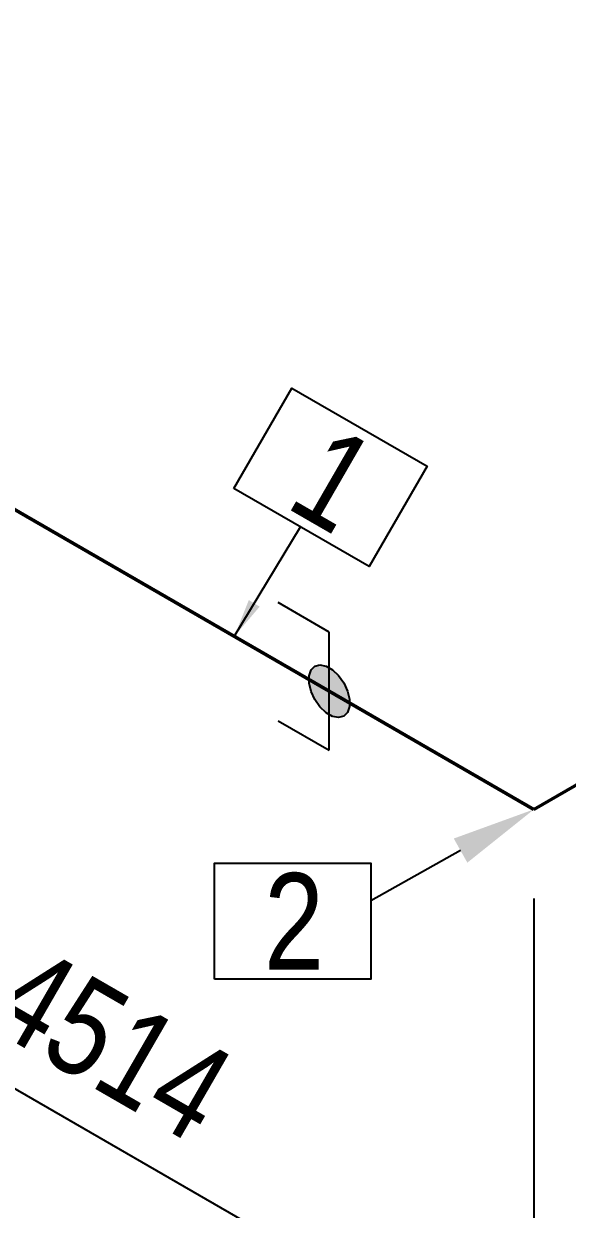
# Model space of a CAD drawing. Header units: millimetres. Extents: x 0 to 594, y 0 to 420.
# Drawn here: x 294.05 to 308.14, y 197.93 to 228.64 of the extents above; entities that cross this region are included whole.
import ezdxf
from ezdxf import colors
from ezdxf.entities.mleader import LeaderData, LeaderLine
from ezdxf.enums import TextEntityAlignment as Align
from ezdxf.math import Vec2, Vec3

# ---------------------------------------------------------------- set-up
doc = ezdxf.new("R2010")
doc.units = ezdxf.units.MM
doc.header["$LTSCALE"] = 0.25
for name, color, linetype in [('용접', 1, 'Continuous'), ('주석', 7, 'Continuous'), ('치수', 1, 'Continuous')]:
    doc.layers.add(name, color=color, linetype=linetype)
doc.layers.add('파이프 작은 보어', color=30, linetype='Continuous', lineweight=50)
doc.styles.add('AdskIsoAnnotation', font='arial.ttf', dxfattribs={"width": 0.8, "height": 1})
doc.styles.add('AdskIsoMetric', font='arial.ttf', dxfattribs={"width": 0.8, "height": 2.5})
doc.styles.add('AdskIsoMetric-30', font='arial.ttf', dxfattribs={"width": 0.8, "height": 2.5})
doc.styles.add('AdskIsoMetric30', font='arial.ttf', dxfattribs={"width": 0.8, "oblique": 30, "height": 2.5})
doc.styles.get("Standard").update_dxf_attribs({"font": 'arial.ttf'})
doc.dimstyles.new('AdskIsoMetric', dxfattribs={"dimtxt": 2.5, "dimasz": 2.5, "dimexe": 1, "dimexo": 2, "dimgap": 0.8, "dimtad": 1, "dimdec": 0, "dimrnd": 1, "dimzin": 0, "dimdsep": 46, "dimtxsty": 'AdskIsoMetric', "dimcen": 0, "dimclrt": 7, "dimadec": 0, "dimazin": 0, "dimtfac": 1, "dimtdec": 0, "dimtmove": 1, "dimatfit": 3, "dimfxl": 0, "dimfrac": 2, "dimtolj": 1, "dimtzin": 0, "dimarcsym": 0})

# ---------------------------------------------------------------- blocks, each defined once
blk = doc.blocks.new('*D60')
at = {"layer": 'Defpoints', "color": 0}
for p in [(317.91, 214.429), (307.272, 208.287), (317.91, 199.429)]:
    blk.add_point(p, dxfattribs=at)
at = {"layer": '치수', "color": 0, "lineweight": -2}
for p, q in [((317.91, 212.12), (317.91, 198.274)), ((307.272, 205.978), (307.272, 192.133)), ((309.437, 194.537), (315.745, 198.179))]:
    blk.add_line(p, q, dxfattribs=at)
at = {"layer": '치수', "color": 0}
for points in [[(315.537, 198.54), (315.954, 197.818), (317.91, 199.429)], [(309.229, 194.898), (309.646, 194.177), (307.272, 193.287)]]:
    blk.add_solid(points, dxfattribs=at)
at = {"layer": '치수', "color": 7, "insert": (312.591, 198.976), "char_height": 2.5, "attachment_point": 5, "rotation": 30, "style": 'AdskIsoMetric30'}
blk.add_mtext('\\A1;5850', dxfattribs=at)
blk = doc.blocks.new('*D61')
at = {"layer": 'Defpoints', "color": 0}
for p in [(285.408, 220.911), (307.272, 208.287), (307.272, 193.287)]:
    blk.add_point(p, dxfattribs=at)
at = {"layer": '치수', "color": 0, "lineweight": -2}
for p, q in [((307.272, 205.978), (307.272, 192.133)), ((287.573, 204.661), (305.107, 194.537))]:
    blk.add_line(p, q, dxfattribs=at)
at = {"layer": '치수', "color": 0}
for points in [[(287.782, 205.022), (287.365, 204.3), (285.408, 205.911)], [(305.316, 194.898), (304.899, 194.177), (307.272, 193.287)]]:
    blk.add_solid(points, dxfattribs=at)
at = {"layer": '치수', "color": 7, "insert": (296.34, 202.216), "char_height": 2.5, "attachment_point": 5, "rotation": 330, "style": 'AdskIsoMetric-30'}
blk.add_mtext('\\A1;4514', dxfattribs=at)
blk = doc.blocks.new('*D64')
at = {"layer": 'Defpoints', "color": 0}
for p in [(301.073, 237.113), (244.355, 219.366), (257.345, 211.866)]:
    blk.add_point(p, dxfattribs=at)
at = {"layer": '치수', "color": 0, "lineweight": -2}
for p, q in [((285.918, 243.363), (246.52, 220.616)), ((255.345, 213.021), (243.355, 219.944))]:
    blk.add_line(p, q, dxfattribs=at)
at = {"layer": '치수', "color": 0}
for points in [[(285.71, 243.724), (286.126, 243.002), (288.083, 244.613)], [(246.311, 220.977), (246.728, 220.256), (244.355, 219.366)]]:
    blk.add_solid(points, dxfattribs=at)
at = {"layer": '치수', "color": 7, "insert": (263.974, 233.286), "char_height": 2.5, "attachment_point": 5, "rotation": 30, "style": 'AdskIsoMetric-30'}
blk.add_mtext('\\A1;12221', dxfattribs=at)
blk = doc.blocks.new('엘보우-3-Iso2DSkew90')
at = {"color": 0, "linetype": 'ByBlock', "lineweight": -2, "extrusion": (0, 0.816497, 0.57735)}
for p, q in [((-5.303, 3.062), (0, 0)), ((0, 0), (5.303, 3.062)), ((0, 0), (0, 0))]:
    blk.add_line(p, q, dxfattribs=at)
blk = doc.blocks.new('SocketWeld-1-IsoRight')
blk.add_hatch(color=256).paths.add_polyline_path([(0.0055, 0.0371), (0.0057, 0.0369), (0.006, 0.0367), (0.0062, 0.0365), (0.0064, 0.0363), (0.0066, 0.0361), (0.0068, 0.0359), (0.007, 0.0357), (0.0072, 0.0355), (0.0075, 0.0353), (0.0077, 0.0351), (0.0079, 0.0349), (0.0081, 0.0347), (0.0083, 0.0345), (0.0085, 0.0343), (0.0088, 0.0341), (0.009, 0.0339), (0.0092, 0.0337), (0.0094, 0.0334), (0.0096, 0.0332), (0.0098, 0.033), (0.01, 0.0328), (0.0103, 0.0326), (0.0105, 0.0324), (0.0107, 0.0322), (0.0109, 0.032), (0.0111, 0.0318), (0.0113, 0.0316), (0.0115, 0.0314), (0.0118, 0.0312), (0.012, 0.031), (0.0122, 0.0308), (0.0124, 0.0306), (0.0126, 0.0304), (0.0128, 0.0302), (0.013, 0.03), (0.0133, 0.0298), (0.0135, 0.0296), (0.0137, 0.0294), (0.0139, 0.0292), (0.0141, 0.0289), (0.0143, 0.0287), (0.0145, 0.0285), (0.0148, 0.0283), (0.015, 0.0281), (0.0152, 0.0279), (0.0154, 0.0277), (0.0156, 0.0275), (0.0158, 0.0273), (0.0161, 0.0271), (0.0161, 0.0271), (0.0162, 0.0268), (0.0164, 0.0266), (0.0166, 0.0263), (0.0168, 0.0261), (0.017, 0.0258), (0.0171, 0.0256), (0.0173, 0.0253), (0.0175, 0.025), (0.0177, 0.0248), (0.0179, 0.0245), (0.0181, 0.0243), (0.0182, 0.024), (0.0184, 0.0237), (0.0186, 0.0235), (0.0188, 0.0232), (0.019, 0.023), (0.0192, 0.0227), (0.0193, 0.0225), (0.0195, 0.0222), (0.0197, 0.0219), (0.0199, 0.0217), (0.0201, 0.0214), (0.0203, 0.0212), (0.0204, 0.0209), (0.0206, 0.0206), (0.0208, 0.0204), (0.021, 0.0201), (0.0212, 0.0199), (0.0213, 0.0196), (0.0215, 0.0193), (0.0217, 0.0191), (0.0219, 0.0188), (0.0221, 0.0186), (0.0223, 0.0183), (0.0224, 0.0181), (0.0226, 0.0178), (0.0228, 0.0175), (0.023, 0.0173), (0.0232, 0.017), (0.0234, 0.0168), (0.0235, 0.0165), (0.0237, 0.0162), (0.0239, 0.016), (0.0241, 0.0157), (0.0243, 0.0155), (0.0245, 0.0152), (0.0246, 0.015), (0.0248, 0.0147), (0.025, 0.0144), (0.025, 0.0144), (0.0251, 0.0141), (0.0253, 0.0139), (0.0254, 0.0136), (0.0255, 0.0133), (0.0257, 0.013), (0.0258, 0.0127), (0.0259, 0.0124), (0.0261, 0.0121), (0.0262, 0.0118), (0.0263, 0.0116), (0.0265, 0.0113), (0.0266, 0.011), (0.0267, 0.0107), (0.0269, 0.0104), (0.027, 0.0101), (0.0271, 0.0098), (0.0273, 0.0095), (0.0274, 0.0093), (0.0275, 0.009), (0.0277, 0.0087), (0.0278, 0.0084), (0.0279, 0.0081), (0.0281, 0.0078), (0.0282, 0.0075), (0.0283, 0.0072), (0.0284, 0.007), (0.0286, 0.0067), (0.0287, 0.0064), (0.0288, 0.0061), (0.029, 0.0058), (0.0291, 0.0055), (0.0292, 0.0052), (0.0294, 0.0049), (0.0295, 0.0047), (0.0296, 0.0044), (0.0298, 0.0041), (0.0299, 0.0038), (0.03, 0.0035), (0.0302, 0.0032), (0.0303, 0.0029), (0.0304, 0.0026), (0.0306, 0.0024), (0.0307, 0.0021), (0.0308, 0.0018), (0.031, 0.0015), (0.0311, 0.0012), (0.0312, 0.0009), (0.0314, 0.0006), (0.0315, 0.0003), (0.0315, 0.0003), (0.0316, 0.0001), (0.0316, -0.0002), (0.0317, -0.0005), (0.0318, -0.0008), (0.0319, -0.0011), (0.0319, -0.0014), (0.032, -0.0017), (0.0321, -0.002), (0.0321, -0.0022), (0.0322, -0.0025), (0.0323, -0.0028), (0.0323, -0.0031), (0.0324, -0.0034), (0.0325, -0.0037), (0.0325, -0.004), (0.0326, -0.0043), (0.0327, -0.0046), (0.0328, -0.0048), (0.0328, -0.0051), (0.0329, -0.0054), (0.033, -0.0057), (0.033, -0.006), (0.0331, -0.0063), (0.0332, -0.0066), (0.0332, -0.0069), (0.0333, -0.0071), (0.0334, -0.0074), (0.0335, -0.0077), (0.0335, -0.008), (0.0336, -0.0083), (0.0337, -0.0086), (0.0337, -0.0089), (0.0338, -0.0092), (0.0339, -0.0095), (0.0339, -0.0097), (0.034, -0.01), (0.0341, -0.0103), (0.0342, -0.0106), (0.0342, -0.0109), (0.0343, -0.0112), (0.0344, -0.0115), (0.0344, -0.0118), (0.0345, -0.012), (0.0346, -0.0123), (0.0346, -0.0126), (0.0347, -0.0129), (0.0348, -0.0132), (0.0349, -0.0135), (0.0349, -0.0138), (0.0349, -0.0138), (0.0349, -0.014), (0.0349, -0.0143), (0.0349, -0.0146), (0.0349, -0.0148), (0.0349, -0.0151), (0.0349, -0.0153), (0.0349, -0.0156), (0.0349, -0.0159), (0.0349, -0.0161), (0.0349, -0.0164), (0.0349, -0.0166), (0.0349, -0.0169), (0.0349, -0.0172), (0.0349, -0.0174), (0.0349, -0.0177), (0.0349, -0.0179), (0.0349, -0.0182), (0.0349, -0.0185), (0.0349, -0.0187), (0.0349, -0.019), (0.0349, -0.0192), (0.0349, -0.0195), (0.0349, -0.0198), (0.0349, -0.02), (0.0349, -0.0203), (0.0349, -0.0206), (0.0349, -0.0208), (0.0349, -0.0211), (0.0349, -0.0213), (0.0349, -0.0216), (0.0349, -0.0219), (0.0349, -0.0221), (0.0349, -0.0224), (0.0349, -0.0226), (0.0349, -0.0229), (0.0349, -0.0232), (0.0349, -0.0234), (0.0349, -0.0237), (0.0349, -0.0239), (0.0349, -0.0242), (0.0349, -0.0245), (0.0349, -0.0247), (0.0349, -0.025), (0.0349, -0.0252), (0.0349, -0.0255), (0.0349, -0.0258), (0.0349, -0.026), (0.0349, -0.0263), (0.0349, -0.0265), (0.0349, -0.0265), (0.0349, -0.0268), (0.0348, -0.027), (0.0347, -0.0272), (0.0346, -0.0274), (0.0346, -0.0276), (0.0345, -0.0278), (0.0344, -0.028), (0.0344, -0.0282), (0.0343, -0.0284), (0.0342, -0.0286), (0.0342, -0.0288), (0.0341, -0.029), (0.034, -0.0292), (0.0339, -0.0295), (0.0339, -0.0297), (0.0338, -0.0299), (0.0337, -0.0301), (0.0337, -0.0303), (0.0336, -0.0305), (0.0335, -0.0307), (0.0335, -0.0309), (0.0334, -0.0311), (0.0333, -0.0313), (0.0332, -0.0315), (0.0332, -0.0317), (0.0331, -0.0319), (0.033, -0.0322), (0.033, -0.0324), (0.0329, -0.0326), (0.0328, -0.0328), (0.0328, -0.033), (0.0327, -0.0332), (0.0326, -0.0334), (0.0325, -0.0336), (0.0325, -0.0338), (0.0324, -0.034), (0.0323, -0.0342), (0.0323, -0.0344), (0.0322, -0.0346), (0.0321, -0.0349), (0.0321, -0.0351), (0.032, -0.0353), (0.0319, -0.0355), (0.0319, -0.0357), (0.0318, -0.0359), (0.0317, -0.0361), (0.0316, -0.0363), (0.0316, -0.0365), (0.0315, -0.0367), (0.0315, -0.0367), (0.0314, -0.0369), (0.0312, -0.037), (0.0311, -0.0371), (0.031, -0.0373), (0.0308, -0.0374), (0.0307, -0.0375), (0.0306, -0.0377), (0.0304, -0.0378), (0.0303, -0.0379), (0.0302, -0.0381), (0.03, -0.0382), (0.0299, -0.0383), (0.0298, -0.0385), (0.0296, -0.0386), (0.0295, -0.0387), (0.0294, -0.0389), (0.0292, -0.039), (0.0291, -0.0391), (0.029, -0.0393), (0.0288, -0.0394), (0.0287, -0.0395), (0.0286, -0.0397), (0.0284, -0.0398), (0.0283, -0.0399), (0.0282, -0.0401), (0.0281, -0.0402), (0.0279, -0.0403), (0.0278, -0.0405), (0.0277, -0.0406), (0.0275, -0.0408), (0.0274, -0.0409), (0.0273, -0.041), (0.0271, -0.0412), (0.027, -0.0413), (0.0269, -0.0414), (0.0267, -0.0416), (0.0266, -0.0417), (0.0265, -0.0418), (0.0263, -0.042), (0.0262, -0.0421), (0.0261, -0.0422), (0.0259, -0.0424), (0.0258, -0.0425), (0.0257, -0.0426), (0.0255, -0.0428), (0.0254, -0.0429), (0.0253, -0.043), (0.0251, -0.0432), (0.025, -0.0433), (0.025, -0.0433), (0.0248, -0.0433), (0.0246, -0.0434), (0.0245, -0.0434), (0.0243, -0.0435), (0.0241, -0.0435), (0.0239, -0.0436), (0.0237, -0.0436), (0.0235, -0.0437), (0.0234, -0.0437), (0.0232, -0.0438), (0.023, -0.0438), (0.0228, -0.0439), (0.0226, -0.0439), (0.0224, -0.044), (0.0223, -0.044), (0.0221, -0.0441), (0.0219, -0.0441), (0.0217, -0.0442), (0.0215, -0.0442), (0.0213, -0.0443), (0.0212, -0.0443), (0.021, -0.0444), (0.0208, -0.0444), (0.0206, -0.0444), (0.0204, -0.0445), (0.0203, -0.0445), (0.0201, -0.0446), (0.0199, -0.0446), (0.0197, -0.0447), (0.0195, -0.0447), (0.0193, -0.0448), (0.0192, -0.0448), (0.019, -0.0449), (0.0188, -0.0449), (0.0186, -0.045), (0.0184, -0.045), (0.0182, -0.0451), (0.0181, -0.0451), (0.0179, -0.0452), (0.0177, -0.0452), (0.0175, -0.0453), (0.0173, -0.0453), (0.0171, -0.0454), (0.017, -0.0454), (0.0168, -0.0455), (0.0166, -0.0455), (0.0164, -0.0455), (0.0162, -0.0456), (0.0161, -0.0456), (0.0161, -0.0456), (0.0158, -0.0456), (0.0156, -0.0456), (0.0154, -0.0455), (0.0152, -0.0455), (0.015, -0.0454), (0.0148, -0.0454), (0.0145, -0.0453), (0.0143, -0.0453), (0.0141, -0.0453), (0.0139, -0.0452), (0.0137, -0.0452), (0.0135, -0.0451), (0.0133, -0.0451), (0.013, -0.045), (0.0128, -0.045), (0.0126, -0.0449), (0.0124, -0.0449), (0.0122, -0.0449), (0.012, -0.0448), (0.0118, -0.0448), (0.0115, -0.0447), (0.0113, -0.0447), (0.0111, -0.0446), (0.0109, -0.0446), (0.0107, -0.0446), (0.0105, -0.0445), (0.0103, -0.0445), (0.01, -0.0444), (0.0098, -0.0444), (0.0096, -0.0443), (0.0094, -0.0443), (0.0092, -0.0443), (0.009, -0.0442), (0.0088, -0.0442), (0.0085, -0.0441), (0.0083, -0.0441), (0.0081, -0.044), (0.0079, -0.044), (0.0077, -0.0439), (0.0075, -0.0439), (0.0072, -0.0439), (0.007, -0.0438), (0.0068, -0.0438), (0.0066, -0.0437), (0.0064, -0.0437), (0.0062, -0.0436), (0.006, -0.0436), (0.0057, -0.0436), (0.0055, -0.0435), (0.0055, -0.0435), (0.0053, -0.0434), (0.0051, -0.0433), (0.0049, -0.0431), (0.0046, -0.043), (0.0044, -0.0429), (0.0042, -0.0427), (0.004, -0.0426), (0.0037, -0.0425), (0.0035, -0.0423), (0.0033, -0.0422), (0.003, -0.0421), (0.0028, -0.042), (0.0026, -0.0418), (0.0024, -0.0417), (0.0021, -0.0416), (0.0019, -0.0414), (0.0017, -0.0413), (0.0015, -0.0412), (0.0012, -0.041), (0.001, -0.0409), (0.0008, -0.0408), (0.0006, -0.0406), (0.0003, -0.0405), (0.0001, -0.0404), (-0.0001, -0.0403), (-0.0003, -0.0401), (-0.0006, -0.04), (-0.0008, -0.0399), (-0.001, -0.0397), (-0.0012, -0.0396), (-0.0015, -0.0395), (-0.0017, -0.0393), (-0.0019, -0.0392), (-0.0021, -0.0391), (-0.0024, -0.039), (-0.0026, -0.0388), (-0.0028, -0.0387), (-0.003, -0.0386), (-0.0033, -0.0384), (-0.0035, -0.0383), (-0.0037, -0.0382), (-0.004, -0.038), (-0.0042, -0.0379), (-0.0044, -0.0378), (-0.0046, -0.0377), (-0.0049, -0.0375), (-0.0051, -0.0374), (-0.0053, -0.0373), (-0.0055, -0.0371), (-0.0055, -0.0371), (-0.0057, -0.0369), (-0.006, -0.0367), (-0.0062, -0.0365), (-0.0064, -0.0363), (-0.0066, -0.0361), (-0.0068, -0.0359), (-0.007, -0.0357), (-0.0072, -0.0355), (-0.0075, -0.0353), (-0.0077, -0.0351), (-0.0079, -0.0349), (-0.0081, -0.0347), (-0.0083, -0.0345), (-0.0085, -0.0343), (-0.0088, -0.0341), (-0.009, -0.0339), (-0.0092, -0.0337), (-0.0094, -0.0334), (-0.0096, -0.0332), (-0.0098, -0.033), (-0.01, -0.0328), (-0.0103, -0.0326), (-0.0105, -0.0324), (-0.0107, -0.0322), (-0.0109, -0.032), (-0.0111, -0.0318), (-0.0113, -0.0316), (-0.0115, -0.0314), (-0.0118, -0.0312), (-0.012, -0.031), (-0.0122, -0.0308), (-0.0124, -0.0306), (-0.0126, -0.0304), (-0.0128, -0.0302), (-0.013, -0.03), (-0.0133, -0.0298), (-0.0135, -0.0296), (-0.0137, -0.0294), (-0.0139, -0.0292), (-0.0141, -0.0289), (-0.0143, -0.0287), (-0.0145, -0.0285), (-0.0148, -0.0283), (-0.015, -0.0281), (-0.0152, -0.0279), (-0.0154, -0.0277), (-0.0156, -0.0275), (-0.0158, -0.0273), (-0.0161, -0.0271), (-0.0161, -0.0271), (-0.0162, -0.0268), (-0.0164, -0.0266), (-0.0166, -0.0263), (-0.0168, -0.0261), (-0.017, -0.0258), (-0.0171, -0.0256), (-0.0173, -0.0253), (-0.0175, -0.025), (-0.0177, -0.0248), (-0.0179, -0.0245), (-0.0181, -0.0243), (-0.0182, -0.024), (-0.0184, -0.0237), (-0.0186, -0.0235), (-0.0188, -0.0232), (-0.019, -0.023), (-0.0192, -0.0227), (-0.0193, -0.0225), (-0.0195, -0.0222), (-0.0197, -0.0219), (-0.0199, -0.0217), (-0.0201, -0.0214), (-0.0203, -0.0212), (-0.0204, -0.0209), (-0.0206, -0.0206), (-0.0208, -0.0204), (-0.021, -0.0201), (-0.0212, -0.0199), (-0.0213, -0.0196), (-0.0215, -0.0193), (-0.0217, -0.0191), (-0.0219, -0.0188), (-0.0221, -0.0186), (-0.0223, -0.0183), (-0.0224, -0.0181), (-0.0226, -0.0178), (-0.0228, -0.0175), (-0.023, -0.0173), (-0.0232, -0.017), (-0.0234, -0.0168), (-0.0235, -0.0165), (-0.0237, -0.0162), (-0.0239, -0.016), (-0.0241, -0.0157), (-0.0243, -0.0155), (-0.0245, -0.0152), (-0.0246, -0.015), (-0.0248, -0.0147), (-0.025, -0.0144), (-0.025, -0.0144), (-0.0251, -0.0141), (-0.0253, -0.0139), (-0.0254, -0.0136), (-0.0255, -0.0133), (-0.0257, -0.013), (-0.0258, -0.0127), (-0.0259, -0.0124), (-0.0261, -0.0121), (-0.0262, -0.0118), (-0.0263, -0.0116), (-0.0265, -0.0113), (-0.0266, -0.011), (-0.0267, -0.0107), (-0.0269, -0.0104), (-0.027, -0.0101), (-0.0271, -0.0098), (-0.0273, -0.0095), (-0.0274, -0.0093), (-0.0275, -0.009), (-0.0277, -0.0087), (-0.0278, -0.0084), (-0.0279, -0.0081), (-0.0281, -0.0078), (-0.0282, -0.0075), (-0.0283, -0.0072), (-0.0284, -0.007), (-0.0286, -0.0067), (-0.0287, -0.0064), (-0.0288, -0.0061), (-0.029, -0.0058), (-0.0291, -0.0055), (-0.0292, -0.0052), (-0.0294, -0.0049), (-0.0295, -0.0047), (-0.0296, -0.0044), (-0.0298, -0.0041), (-0.0299, -0.0038), (-0.03, -0.0035), (-0.0302, -0.0032), (-0.0303, -0.0029), (-0.0304, -0.0026), (-0.0306, -0.0024), (-0.0307, -0.0021), (-0.0308, -0.0018), (-0.031, -0.0015), (-0.0311, -0.0012), (-0.0312, -0.0009), (-0.0314, -0.0006), (-0.0315, -0.0003), (-0.0315, -0.0003), (-0.0316, -0.0001), (-0.0316, 0.0002), (-0.0317, 0.0005), (-0.0318, 0.0008), (-0.0319, 0.0011), (-0.0319, 0.0014), (-0.032, 0.0017), (-0.0321, 0.002), (-0.0321, 0.0022), (-0.0322, 0.0025), (-0.0323, 0.0028), (-0.0323, 0.0031), (-0.0324, 0.0034), (-0.0325, 0.0037), (-0.0325, 0.004), (-0.0326, 0.0043), (-0.0327, 0.0046), (-0.0328, 0.0048), (-0.0328, 0.0051), (-0.0329, 0.0054), (-0.033, 0.0057), (-0.033, 0.006), (-0.0331, 0.0063), (-0.0332, 0.0066), (-0.0332, 0.0069), (-0.0333, 0.0071), (-0.0334, 0.0074), (-0.0335, 0.0077), (-0.0335, 0.008), (-0.0336, 0.0083), (-0.0337, 0.0086), (-0.0337, 0.0089), (-0.0338, 0.0092), (-0.0339, 0.0095), (-0.0339, 0.0097), (-0.034, 0.01), (-0.0341, 0.0103), (-0.0342, 0.0106), (-0.0342, 0.0109), (-0.0343, 0.0112), (-0.0344, 0.0115), (-0.0344, 0.0118), (-0.0345, 0.012), (-0.0346, 0.0123), (-0.0346, 0.0126), (-0.0347, 0.0129), (-0.0348, 0.0132), (-0.0349, 0.0135), (-0.0349, 0.0138), (-0.0349, 0.0138), (-0.0349, 0.014), (-0.0349, 0.0143), (-0.0349, 0.0146), (-0.0349, 0.0148), (-0.0349, 0.0151), (-0.0349, 0.0153), (-0.0349, 0.0156), (-0.0349, 0.0159), (-0.0349, 0.0161), (-0.0349, 0.0164), (-0.0349, 0.0166), (-0.0349, 0.0169), (-0.0349, 0.0172), (-0.0349, 0.0174), (-0.0349, 0.0177), (-0.0349, 0.0179), (-0.0349, 0.0182), (-0.0349, 0.0185), (-0.0349, 0.0187), (-0.0349, 0.019), (-0.0349, 0.0192), (-0.0349, 0.0195), (-0.0349, 0.0198), (-0.0349, 0.02), (-0.0349, 0.0203), (-0.0349, 0.0206), (-0.0349, 0.0208), (-0.0349, 0.0211), (-0.0349, 0.0213), (-0.0349, 0.0216), (-0.0349, 0.0219), (-0.0349, 0.0221), (-0.0349, 0.0224), (-0.0349, 0.0226), (-0.0349, 0.0229), (-0.0349, 0.0232), (-0.0349, 0.0234), (-0.0349, 0.0237), (-0.0349, 0.0239), (-0.0349, 0.0242), (-0.0349, 0.0245), (-0.0349, 0.0247), (-0.0349, 0.025), (-0.0349, 0.0252), (-0.0349, 0.0255), (-0.0349, 0.0258), (-0.0349, 0.026), (-0.0349, 0.0263), (-0.0349, 0.0265), (-0.0349, 0.0265), (-0.0349, 0.0268), (-0.0348, 0.027), (-0.0347, 0.0272), (-0.0346, 0.0274), (-0.0346, 0.0276), (-0.0345, 0.0278), (-0.0344, 0.028), (-0.0344, 0.0282), (-0.0343, 0.0284), (-0.0342, 0.0286), (-0.0342, 0.0288), (-0.0341, 0.029), (-0.034, 0.0292), (-0.0339, 0.0295), (-0.0339, 0.0297), (-0.0338, 0.0299), (-0.0337, 0.0301), (-0.0337, 0.0303), (-0.0336, 0.0305), (-0.0335, 0.0307), (-0.0335, 0.0309), (-0.0334, 0.0311), (-0.0333, 0.0313), (-0.0332, 0.0315), (-0.0332, 0.0317), (-0.0331, 0.0319), (-0.033, 0.0322), (-0.033, 0.0324), (-0.0329, 0.0326), (-0.0328, 0.0328), (-0.0328, 0.033), (-0.0327, 0.0332), (-0.0326, 0.0334), (-0.0325, 0.0336), (-0.0325, 0.0338), (-0.0324, 0.034), (-0.0323, 0.0342), (-0.0323, 0.0344), (-0.0322, 0.0346), (-0.0321, 0.0349), (-0.0321, 0.0351), (-0.032, 0.0353), (-0.0319, 0.0355), (-0.0319, 0.0357), (-0.0318, 0.0359), (-0.0317, 0.0361), (-0.0316, 0.0363), (-0.0316, 0.0365), (-0.0315, 0.0367), (-0.0315, 0.0367), (-0.0314, 0.0369), (-0.0312, 0.037), (-0.0311, 0.0371), (-0.031, 0.0373), (-0.0308, 0.0374), (-0.0307, 0.0375), (-0.0306, 0.0377), (-0.0304, 0.0378), (-0.0303, 0.0379), (-0.0302, 0.0381), (-0.03, 0.0382), (-0.0299, 0.0383), (-0.0298, 0.0385), (-0.0296, 0.0386), (-0.0295, 0.0387), (-0.0294, 0.0389), (-0.0292, 0.039), (-0.0291, 0.0391), (-0.029, 0.0393), (-0.0288, 0.0394), (-0.0287, 0.0395), (-0.0286, 0.0397), (-0.0284, 0.0398), (-0.0283, 0.0399), (-0.0282, 0.0401), (-0.0281, 0.0402), (-0.0279, 0.0403), (-0.0278, 0.0405), (-0.0277, 0.0406), (-0.0275, 0.0408), (-0.0274, 0.0409), (-0.0273, 0.041), (-0.0271, 0.0412), (-0.027, 0.0413), (-0.0269, 0.0414), (-0.0267, 0.0416), (-0.0266, 0.0417), (-0.0265, 0.0418), (-0.0263, 0.042), (-0.0262, 0.0421), (-0.0261, 0.0422), (-0.0259, 0.0424), (-0.0258, 0.0425), (-0.0257, 0.0426), (-0.0255, 0.0428), (-0.0254, 0.0429), (-0.0253, 0.043), (-0.0251, 0.0432), (-0.025, 0.0433), (-0.025, 0.0433), (-0.0248, 0.0433), (-0.0246, 0.0434), (-0.0245, 0.0434), (-0.0243, 0.0435), (-0.0241, 0.0435), (-0.0239, 0.0436), (-0.0237, 0.0436), (-0.0235, 0.0437), (-0.0234, 0.0437), (-0.0232, 0.0438), (-0.023, 0.0438), (-0.0228, 0.0439), (-0.0226, 0.0439), (-0.0224, 0.044), (-0.0223, 0.044), (-0.0221, 0.0441), (-0.0219, 0.0441), (-0.0217, 0.0442), (-0.0215, 0.0442), (-0.0213, 0.0443), (-0.0212, 0.0443), (-0.021, 0.0444), (-0.0208, 0.0444), (-0.0206, 0.0444), (-0.0204, 0.0445), (-0.0203, 0.0445), (-0.0201, 0.0446), (-0.0199, 0.0446), (-0.0197, 0.0447), (-0.0195, 0.0447), (-0.0193, 0.0448), (-0.0192, 0.0448), (-0.019, 0.0449), (-0.0188, 0.0449), (-0.0186, 0.045), (-0.0184, 0.045), (-0.0182, 0.0451), (-0.0181, 0.0451), (-0.0179, 0.0452), (-0.0177, 0.0452), (-0.0175, 0.0453), (-0.0173, 0.0453), (-0.0171, 0.0454), (-0.017, 0.0454), (-0.0168, 0.0455), (-0.0166, 0.0455), (-0.0164, 0.0455), (-0.0162, 0.0456), (-0.0161, 0.0456), (-0.0161, 0.0456), (-0.0158, 0.0456), (-0.0156, 0.0456), (-0.0154, 0.0455), (-0.0152, 0.0455), (-0.015, 0.0454), (-0.0148, 0.0454), (-0.0145, 0.0453), (-0.0143, 0.0453), (-0.0141, 0.0453), (-0.0139, 0.0452), (-0.0137, 0.0452), (-0.0135, 0.0451), (-0.0133, 0.0451), (-0.013, 0.045), (-0.0128, 0.045), (-0.0126, 0.0449), (-0.0124, 0.0449), (-0.0122, 0.0449), (-0.012, 0.0448), (-0.0118, 0.0448), (-0.0115, 0.0447), (-0.0113, 0.0447), (-0.0111, 0.0446), (-0.0109, 0.0446), (-0.0107, 0.0446), (-0.0105, 0.0445), (-0.0103, 0.0445), (-0.01, 0.0444), (-0.0098, 0.0444), (-0.0096, 0.0443), (-0.0094, 0.0443), (-0.0092, 0.0443), (-0.009, 0.0442), (-0.0088, 0.0442), (-0.0085, 0.0441), (-0.0083, 0.0441), (-0.0081, 0.044), (-0.0079, 0.044), (-0.0077, 0.0439), (-0.0075, 0.0439), (-0.0072, 0.0439), (-0.007, 0.0438), (-0.0068, 0.0438), (-0.0066, 0.0437), (-0.0064, 0.0437), (-0.0062, 0.0436), (-0.006, 0.0436), (-0.0057, 0.0436), (-0.0055, 0.0435), (-0.0055, 0.0435), (-0.0053, 0.0434), (-0.0051, 0.0433), (-0.0049, 0.0431), (-0.0046, 0.043), (-0.0044, 0.0429), (-0.0042, 0.0427), (-0.004, 0.0426), (-0.0037, 0.0425), (-0.0035, 0.0423), (-0.0033, 0.0422), (-0.003, 0.0421), (-0.0028, 0.042), (-0.0026, 0.0418), (-0.0024, 0.0417), (-0.0021, 0.0416), (-0.0019, 0.0414), (-0.0017, 0.0413), (-0.0015, 0.0412), (-0.0012, 0.041), (-0.001, 0.0409), (-0.0008, 0.0408), (-0.0006, 0.0406), (-0.0003, 0.0405), (-0.0001, 0.0404), (0.0001, 0.0403), (0.0003, 0.0401), (0.0006, 0.04), (0.0008, 0.0399), (0.001, 0.0397), (0.0012, 0.0396), (0.0015, 0.0395), (0.0017, 0.0393), (0.0019, 0.0392), (0.0021, 0.0391), (0.0024, 0.039), (0.0026, 0.0388), (0.0028, 0.0387), (0.003, 0.0386), (0.0033, 0.0384), (0.0035, 0.0383), (0.0037, 0.0382), (0.004, 0.038), (0.0042, 0.0379), (0.0044, 0.0378), (0.0046, 0.0377), (0.0049, 0.0375), (0.0051, 0.0374), (0.0053, 0.0373)], flags=0)
at = {"color": 0, "linetype": 'ByBlock', "lineweight": -2, "extrusion": (0.707107, 0.408248, -0.57735)}
for p, q in [((0, 0.1021), (-0.0884, 0.1531)), ((0, -0.1021), (0, 0.1021)), ((-0.0315, 0.0367), (-0.025, 0.0433)), ((-0.025, 0.0433), (-0.0161, 0.0456)), ((-0.0161, 0.0456), (-0.0055, 0.0435)), ((-0.0055, 0.0435), (0.0055, 0.0371)), ((-0.0349, 0.0265), (-0.0315, 0.0367)), ((-0.0349, 0.0138), (-0.0349, 0.0265)), ((0.0055, 0.0371), (0.0161, 0.0271)), ((0.0161, 0.0271), (0.025, 0.0144)), ((-0.0315, -0.0003), (-0.0349, 0.0138)), ((0.025, 0.0144), (0.0315, 0.0003)), ((0.0315, 0.0003), (0.0349, -0.0138)), ((-0.025, -0.0144), (-0.0315, -0.0003)), ((-0.0161, -0.0271), (-0.025, -0.0144)), ((0.0349, -0.0138), (0.0349, -0.0265)), ((-0.0055, -0.0371), (-0.0161, -0.0271)), ((0.0055, -0.0435), (-0.0055, -0.0371)), ((0.0315, -0.0367), (0.025, -0.0433)), ((0.0349, -0.0265), (0.0315, -0.0367)), ((-0.0884, -0.051), (0, -0.1021)), ((0.0161, -0.0456), (0.0055, -0.0435)), ((0.025, -0.0433), (0.0161, -0.0456))]:
    blk.add_line(p, q, dxfattribs=at)
blk = doc.blocks.new('AnnoRect')
at = {"color": 0, "linetype": 'ByBlock', "lineweight": -2}
blk.add_wipeout([(-0.81, -0.6), (-0.81, 0.6), (0.81, 0.6), (0.81, -0.6)], dxfattribs=at)
blk.add_lwpolyline([(-0.81, -0.6), (-0.81, 0.6), (0.81, 0.6), (0.81, -0.6)], close=True, dxfattribs=at)
at = {"color": 0, "linetype": 'ByBlock', "lineweight": -2, "style": 'AdskIsoAnnotation', "width": 0.8}
blk.add_attdef('XX', text='', height=1, dxfattribs=at).set_placement((0, 0), align=Align.MIDDLE_CENTER)

msp = doc.modelspace()

# ---------------------------------------------------------------- linework, layer by layer
at = {"layer": '파이프 작은 보어'}
msp.add_lwpolyline([(290.7115, 217.8488), (301.9691, 211.3493)], dxfattribs=at)

# ---------------------------------------------------------------- block references
at = {"layer": '용접', "xscale": 15, "yscale": 15, "zscale": 15, "rotation": 359.9999999793502}
msp.add_blockref('SocketWeld-1-IsoRight', (301.9691, 211.3493), dxfattribs=at)
at = {"layer": '파이프 작은 보어'}
msp.add_blockref('엘보우-3-Iso2DSkew90', (307.2724, 208.2874), dxfattribs=at)

# ---------------------------------------------------------------- dimensions: what is measured, and where the dimension line sits
at = {"layer": '치수'}
for base, p1, p2, angle, text, override, picture, middle in [((244.3546, 219.3664), (301.0733, 237.113), (257.345, 211.8664), 210, '12221', {"dimtad": 0, "dimlfac": 242.03003, "dimtxsty": 'AdskIsoMetric-30', "dimse1": 1, "dimse2": 0, "dimsd1": 0, "dimsd2": 0, "dimtmove": 1}, '*D64', (263.9738, 233.2859)), ((307.2724, 193.2874), (285.4082, 220.9107), (307.2724, 208.2874), 330, '4514', {"dimtad": 0, "dimlfac": 178.77987, "dimtxsty": 'AdskIsoMetric-30', "dimse1": 1, "dimse2": 0, "dimsd1": 0, "dimsd2": 0, "dimtmove": 1}, '*D61', (296.3403, 202.2159)), ((317.9102, 199.4292), (307.2724, 208.2874), (317.9102, 214.4292), 30, '5850', {"dimtad": 0, "dimlfac": 476.277903, "dimtxsty": 'AdskIsoMetric30', "dimse1": 0, "dimse2": 0, "dimsd1": 0, "dimsd2": 0, "dimtmove": 1}, '*D60', (312.5913, 198.9762))]:
    dim = msp.add_linear_dim(base=base, p1=p1, p2=p2, angle=angle, text=text, dimstyle='AdskIsoMetric', override=override, dxfattribs=at)
    dim.commit()
    dim.dimension.update_dxf_attribs({"geometry": picture, "text_midpoint": middle, "dimtype": 160})

# ---------------------------------------------------------------- leaders
at = {"layer": '주석'}
ml = msp.add_multileader_mtext('Standard', dxfattribs=at)
ml.set_content('')
ml.set_leader_properties()
ml.build(insert=Vec2(0, 0))
ml.multileader.update_dxf_attribs({"dogleg_length": 0, "arrow_head_size": 0})
ctx = ml.context
ctx.base_point, ctx.arrow_head_size, ctx.plane_origin = Vec3(301.2235, 215.6063), 0, Vec3(0, 7.8901)
notes = []
notes.append((ctx, [(0, (1, 1, 0), (301.2235, 215.6063), (-1, 0), 0, [(0, [(299.5081, 212.7701)], 0, [])])]))
ctx.mtext, ml.multileader.dxf.content_type = None, 0
ml = msp.add_multileader_mtext('Standard', dxfattribs=at)
ml.set_content('')
ml.set_leader_properties()
ml.build(insert=Vec2(0, 0))
ml.multileader.update_dxf_attribs({"dogleg_length": 0, "arrow_head_size": 2.1807})
ctx = ml.context
ctx.base_point, ctx.arrow_head_size, ctx.plane_origin = Vec3(303.0476, 205.9138), 2.1807, Vec3(0, 7.8901)
notes.append((ctx, [(0, (1, 1, 0), (303.0476, 205.9138), (-1, 0), 0, [(0, [(307.2724, 208.2874)], 0, [])])]))
ctx.mtext, ml.multileader.dxf.content_type = None, 0
for ctx, leaders in notes:
    for number, flags, end, landing, length, lines in leaders:
        leader = LeaderData()
        leader.index, (leader.has_last_leader_line, leader.has_dogleg_vector, leader.attachment_direction) = number, flags
        leader.last_leader_point, leader.dogleg_vector, leader.dogleg_length = Vec3(end), Vec3(landing), length
        for number, points, colour, breaks in lines:
            line = LeaderLine()
            line.index, line.vertices, line.color, line.breaks = number, Vec3.list(points), colors.encode_raw_color(colour), breaks
            leader.lines.append(line)
        ctx.leaders.append(leader)

# ---------------------------------------------------------------- next in the draw order: block references
ref = msp.add_blockref('AnnoRect', (302, 216.8901), dxfattribs=dict(at, xscale=2.5, yscale=2.5, zscale=2.5, rotation=329.999999934676))
ref.add_attrib('XX_001', '1', (300.79, 216.1394), dxfattribs={"layer": '0', "color": 0, "linetype": 'ByBlock', "lineweight": -2, "height": 2.5, "rotation": 330, "style": 'AdskIsoAnnotation', "width": 0.8})
ref = msp.add_blockref('AnnoRect', (301.0238, 205.39), dxfattribs=dict(at, xscale=2.5, yscale=2.5, zscale=2.5))
ref.add_attrib('XX_001', '2', (300.2796, 204.1349), dxfattribs={"layer": '0', "color": 0, "linetype": 'ByBlock', "lineweight": -2, "height": 2.5, "style": 'AdskIsoAnnotation', "width": 0.8})

doc.saveas('drawing.dxf')
